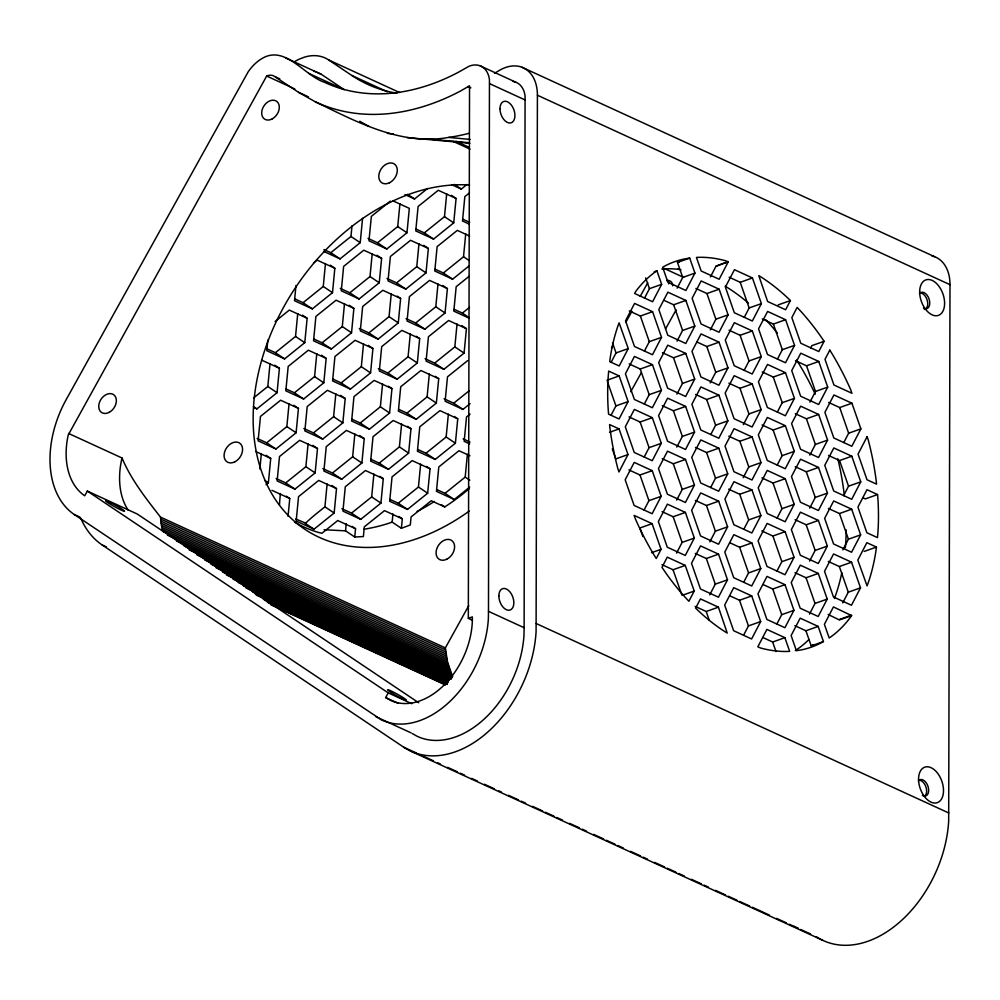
<?xml version="1.0" encoding="UTF-8"?>
<svg xmlns="http://www.w3.org/2000/svg" width="1000" height="1000" viewBox="0 0 1000 1000"><rect width="100%" height="100%" fill="white"/><g stroke="black" fill="none" stroke-linecap="round" stroke-linejoin="round"><path stroke-width="1.5" d="M472.488 620.25L468.325 618.337L469.538 85.8L460.262 91.163A277.15 189.812 -65.3 0 1 315.312 101.8L298.575 92.338L273.6 75.838A16.062 11 -65.3 0 0 267.663 75.662L266.675 76.037L68.2 435.062A69.95 47.912 -65.3 0 0 84.738 495.775L87.338 491.087L137.225 514L418.688 702.75M488.488 611.35L489.45 79.688A26.538 18.175 -65.3 0 0 468.925 66.3L458.05 72.438A255.6 175.05 -65.3 0 1 324.387 82.25C303.775 75.412 284.688 43.775 261.075 59.088A37.625 25.775 -65.3 0 0 248.113 71.925L66.162 399.663A91.475 62.65 -65.3 0 0 52.713 435.138L52.225 437.425A91.475 62.65 -65.3 0 0 50.237 466.35L50.412 468.462A91.475 62.65 -65.3 0 0 74.338 514.55L381.55 719.95A91.45 62.638 -65.3 0 0 488.375 618.538L488.488 611.35L524.125 627.712L524 634.9A91.45 62.638 -65.3 0 1 417.175 736.3L412.4 733.6M524.125 627.712L525.075 96.05A26.538 18.175 -65.3 0 0 513.112 81.475M80.7 518.05A107.613 73.7 -65.3 0 0 102.175 544.975L403.65 747.163A107.613 73.7 -65.3 0 0 486.962 732.763A107.613 73.7 -65.3 0 0 536.087 631.638L537.413 95.225A42.725 29.262 -65.3 0 0 525.825 69.212L522 67.263A42.725 29.262 -65.3 0 0 499.375 70.4L494.475 73.3M816.237 936.612A107.613 73.7 -65.3 0 0 899.55 922.212A107.613 73.7 -65.3 0 0 948.675 821.075L950 284.675A42.725 29.262 -65.3 0 0 931.838 255.875M469.375 488.55A196.4 142.238 -56.2 0 1 448.162 504.7L444.725 506.925L431.25 500.737L411.075 516.95L410.312 524.963L401.388 528.312L402.312 518.812L384.487 510.637L364.325 526.85L363.387 536.562L354.75 537.013L345.562 530.85L346.188 523.737M267.825 340.037L266.8 350.712L284.613 358.9L304.775 342.675L307.137 318.275L302.512 315.175M259.862 468.975L261.337 453.725M253.575 397.938L267.812 386.488L270.025 363.6M266.038 484.688L268.375 482.8L270.725 458.4L266.1 455.3M254.15 407.65L256.887 408.9L277.062 392.688L279.413 368.275L274.788 365.175M295.988 285.462L294.513 300.712L312.337 308.888L332.5 292.663L334.85 268.263L330.225 265.163M280.4 493.525L280.163 495.975A143.212 79.2 78 0 0 279.5 504.95M257.087 438.413L266.688 442.812L286.85 426.587L289.05 403.713M267.15 348.925L275.363 352.7L295.538 336.475L297.738 313.6M288.05 516.312L289.762 498.5L286.3 496.175M298.45 408.387L280.637 400.213L260.462 416.425L258.113 440.838L275.925 449.012L296.1 432.788L298.45 408.387L293.825 405.288M276.125 478.512L285.725 482.925L305.887 466.7L308.087 443.825M286.175 389.025L294.4 392.8L314.575 376.587L316.775 353.7M294.862 298.913L303.087 302.688L323.25 286.462L325.462 263.587M317.488 448.5L299.662 440.312L279.5 456.538L277.15 480.938L294.962 489.125L315.138 472.9L317.488 448.5L312.863 445.4M326.163 358.375L308.35 350.2L288.188 366.425L285.837 390.825L303.65 399L323.812 382.788L326.163 358.375L321.55 355.275M295.725 519L305.6 523.125A143.212 90.688 -25.4 0 1 317.238 513L324.925 506.812L327.125 483.925M303.85 428.512L313.438 432.912L333.612 416.688L335.812 393.812M313.9 339.025L322.125 342.8L342.287 326.575L344.5 303.7M323.95 249.537L330.812 252.688L350.975 236.462L352 225.787M336.512 488.6L318.7 480.425L298.538 496.65L296.188 521.05L314 529.225L334.162 513.013L336.512 488.6L331.9 485.5M345.2 398.488L327.388 390.312L307.225 406.525L304.862 430.938L322.688 439.113L342.85 422.887L345.2 398.488L340.575 395.387M353.888 308.375L336.075 300.188L315.9 316.413L313.55 340.812L331.362 349L351.538 332.775L353.888 308.375L349.263 305.275M323.612 251.337L340.05 258.888L360.225 242.662L362.575 218.263M322.875 468.612L332.475 473.025L352.638 456.8L354.85 433.925M332.938 379.125L341.163 382.912L361.325 366.688L363.525 343.812M340.25 288.387L349.837 292.787L370.012 276.562L372.212 253.688M354.75 537.013L355.55 528.713L352.088 526.388M364.237 438.6L346.425 430.412L326.25 446.637L323.9 471.037L341.725 479.225L361.887 463L364.237 438.6L359.613 435.5M372.925 348.475L355.112 340.3L334.938 356.525L332.587 380.925L350.4 389.113L370.575 372.887L372.925 348.475L368.3 345.375M381.613 258.363L363.787 250.188L343.625 266.413L341.275 290.812L359.087 298.988L379.25 282.762L381.613 258.363L376.987 255.263M341.912 508.725L351.512 513.125L371.675 496.912L373.888 474.025M351.975 419.237L360.2 423.013L380.363 406.788L382.562 383.913M359.288 328.5L368.875 332.9L389.05 316.675L391.25 293.8M367.975 238.375L377.562 242.787L397.725 226.562L399.938 203.688M383.275 478.7L365.462 470.525L345.288 486.75L342.938 511.15L360.75 519.325L380.925 503.113L383.275 478.7L379.812 476.375M391.962 388.587L374.137 380.412L353.975 396.637L351.625 421.037L369.438 429.212L389.6 412.987L391.962 388.587L388.488 386.262M400.637 298.475L382.825 290.287L362.663 306.512L360.312 330.913L378.125 339.1L398.288 322.875L400.637 298.475L397.175 296.15M390.325 201.137L371.337 216.4L368.988 240.8L386.812 248.988L406.975 232.763L409.325 208.363L392.875 200.812M401.388 528.312L392.15 522.112L392.938 513.975M371.012 459.35L379.225 463.125L399.4 446.9L401.6 424.025M378.325 368.6L387.912 373.013L408.075 356.788L410.288 333.913M387 278.488L396.6 282.887L416.763 266.675L418.975 243.787M410.988 428.7L393.175 420.513L373.013 436.737L370.662 461.138L388.475 469.325L408.638 453.1L410.988 428.7L407.525 426.375M419.675 338.587L401.863 330.4L381.7 346.625L379.338 371.025L397.163 379.212L417.325 362.987L419.675 338.587L416.213 336.262M428.363 248.463L410.55 240.287L390.375 256.512L388.025 280.912L405.838 289.088L426.012 272.875L428.363 248.463L423.738 245.362M390.037 499.45L398.263 503.225L418.438 487.013L420.637 464.125M398.725 409.338L406.95 413.113L427.113 396.887L429.325 374.012M406.037 318.6L415.637 323L435.8 306.775L438 283.9M416.1 229.112L424.312 232.887L444.487 216.663L446.688 193.787M430.025 468.8L412.212 460.625L392.05 476.85L389.688 501.25L407.512 509.425L427.675 493.212L430.025 468.8L426.562 466.475M438.713 378.688L420.9 370.513L400.725 386.737L398.375 411.138L416.188 419.312L436.362 403.088L438.713 378.688L435.25 376.362M447.4 288.575L429.575 280.387L409.412 296.613L407.062 321.025L424.875 329.2L445.05 312.975L447.4 288.575L442.775 285.475M456.087 198.463L438.263 190.275L418.1 206.5L415.75 230.9L433.562 239.088L453.725 222.862L456.087 198.463L451.463 195.362M417.762 449.45L425.988 453.225L446.15 437L448.363 414.125M425.075 358.7L434.663 363.113L454.837 346.887L457.038 324.012M435.125 269.212L443.35 272.987L463.525 256.775L465.725 233.888M457.75 418.8L439.938 410.613L419.762 426.838L417.413 451.238L435.225 459.425L455.4 443.2L457.75 418.8L454.275 416.475M466.438 328.688L448.612 320.5L428.45 336.725L426.1 361.125L443.913 369.312L464.075 353.088L466.438 328.688L461.812 325.588M436.8 489.55L445.025 493.338L465.188 477.113L467.388 454.225M876.438 547.087L876.162 549.375A204.475 123.975 70.4 0 1 868.075 583.212L867.062 585.875L857.812 560.087L866.85 542.688L876.438 547.087L864.225 551.438M68.562 433.45L122.013 457.987L121.65 459.6A69.95 47.912 -65.3 0 0 128.2 510.175M611.163 362.287L616.025 352.925L628.25 348.575L619.113 322.837L618.075 325.562A204.475 123.975 70.4 0 0 609.987 359.4L609.712 361.625L619.2 365.975L628.25 348.575M644.562 298.05L649.438 288.688L661.65 284.35L656.938 270.825L654.212 271.788M661.65 284.35L652.6 301.737L634.612 293.475L635.8 291.35A204.475 123.975 70.4 0 1 655.325 271.887L656.938 270.825M611.038 415.275L615.913 405.913L628.125 401.575L619.175 375.913L608.663 371.087L608.112 377.962A204.475 123.975 70.4 0 0 608.075 407.325L608.562 414.137L619.075 418.963L628.125 401.575M644.438 351.05L649.312 341.675L661.525 337.337L652.575 311.688L634.587 303.425L625.538 320.812L634.487 346.475L652.487 354.738L661.525 337.337M677.15 288.15L682.712 277.438L694.938 273.1L689.7 258.1L685.013 258.837A204.475 123.975 70.4 0 0 666.587 265.1L662.663 267.25L667.887 282.238L685.888 290.5L694.938 273.1M644.325 404.038L649.188 394.675L661.413 390.337L652.463 364.675L634.462 356.413L625.425 373.812L634.375 399.462L652.362 407.725L661.413 390.337M677.025 341.138L682.6 330.438L694.812 326.1L685.863 300.438L667.875 292.175L658.825 309.575L667.775 335.225L685.763 343.488L694.812 326.1M710.438 276.9L716 266.2L728.213 261.863L725.65 260.788A204.475 123.975 70.4 0 0 698.112 257.337L696.45 257.45L701.175 271L719.175 279.25L728.213 261.863M628 454.562L618.962 471.962L617.888 468.775A204.475 123.975 70.4 0 1 609.9 427.587L609.562 424.55L619.05 428.913L628 454.562L615.788 458.913L612.312 448.925M644.2 457.038L649.075 447.663L661.287 443.325L652.337 417.675L634.35 409.412L625.3 426.8L634.25 452.463L652.237 460.725L661.287 443.325M676.912 394.137L682.475 383.425L694.688 379.087L685.75 353.438L667.75 345.175L658.7 362.562L667.65 388.225L685.65 396.488L694.688 379.087M710.312 329.9L715.875 319.2L728.1 314.85L719.15 289.2L701.15 280.938L692.113 298.325L701.062 323.988L719.05 332.25L728.1 314.85M644.075 510.025L648.95 500.662L661.162 496.325L652.225 470.662L634.225 462.4L625.175 479.8L634.125 505.45L652.125 513.713L661.162 496.325M676.787 447.125L682.35 436.425L694.575 432.088L685.625 406.425L667.625 398.162L658.587 415.562L667.537 441.213L685.525 449.475L694.575 432.088M710.188 382.887L715.763 372.188L727.975 367.85L719.025 342.188L701.038 333.925L691.988 351.325L700.938 376.987L718.925 385.238L727.975 367.85M744.287 317.325L749.163 307.95L761.375 303.612L752.438 277.962L734.438 269.7L725.387 287.087L734.338 312.75L752.337 321.012L761.375 303.612M676.675 500.125L682.237 489.412L694.45 485.075L685.5 459.425L667.513 451.163L658.462 468.55L667.412 494.212L685.413 502.475L694.45 485.075M710.763 434.55L715.638 425.188L727.862 420.838L718.913 395.188L700.913 386.925L691.875 404.312L700.812 429.975L718.812 438.237L727.862 420.838M744.175 370.312L749.038 360.95L761.263 356.613L752.312 330.95L734.312 322.688L725.275 340.087L734.225 365.737L752.212 374L761.263 356.613M661.05 549.312L656.263 558.525L654.95 556.45A204.475 123.975 70.4 0 1 635.5 519.163L634.113 515.4L652.1 523.663L661.05 549.312L651.55 552.688M790.413 300.562L785.625 309.762L767.625 301.5L758.787 275.625L760.987 276.962A204.475 123.975 70.4 0 1 788.5 298.675L790.413 300.562L778.188 304.9M676.55 553.112L682.113 542.413L694.338 538.075L685.387 512.413L667.387 504.15L658.35 521.55L667.288 547.2L685.288 555.462L694.338 538.075M710.65 487.537L715.525 478.175L727.738 473.837L718.787 448.175L700.8 439.913L691.75 457.312L700.7 482.975L718.688 491.225L727.738 473.837M743.363 424.65L748.925 413.938L761.137 409.6L752.188 383.95L734.2 375.688L725.15 393.075L734.1 418.738L752.1 427L761.137 409.6M777.463 359.075L782.325 349.7L794.55 345.363L785.6 319.713L767.6 311.45L758.562 328.837L767.5 354.5L785.5 362.762L794.55 345.363M709.837 541.875L715.4 531.175L727.613 526.825L718.662 501.175L700.675 492.912L691.625 510.3L700.575 535.962L718.575 544.225L727.613 526.825M743.238 477.638L748.8 466.938L761.025 462.6L752.075 436.938L734.075 428.675L725.037 446.075L733.975 471.725L751.975 479.988L761.025 462.6M777.337 412.062L782.212 402.7L794.425 398.363L785.475 372.7L767.487 364.438L758.438 381.838L767.387 407.488L785.375 415.75L794.425 398.363M810.55 348.2L811.875 345.637L824.1 341.3L819.975 335.262A204.475 123.975 70.4 0 0 801.587 312.162L797.15 307.4L791.838 317.6L800.788 343.263L818.787 351.525L824.1 341.3M694.212 591.062L688.9 601.275L684.55 596.613A204.475 123.975 70.4 0 1 666.175 573.513L661.963 567.35L667.275 557.15L685.263 565.413L694.212 591.062L682 595.4M709.712 594.862L715.275 584.163L727.5 579.825L718.55 554.163L700.55 545.9L691.513 563.3L700.462 588.962L718.45 597.212L727.5 579.825M743.812 529.3L748.688 519.925L760.9 515.588L751.95 489.938L733.962 481.675L724.912 499.062L733.863 524.725L751.85 532.987L760.9 515.588M777.212 465.062L782.087 455.688L794.3 451.35L785.362 425.7L767.362 417.438L758.312 434.825L767.262 460.487L785.263 468.75L794.3 451.35M809.925 402.163L815.487 391.463L827.712 387.113L818.763 361.463L800.763 353.2L791.725 370.6L800.675 396.25L818.662 404.513L827.712 387.113M743.688 582.288L748.562 572.925L760.775 568.587L751.838 542.925L733.838 534.663L724.788 552.062L733.737 577.712L751.737 585.975L760.775 568.587M777.1 518.05L781.963 508.688L794.188 504.35L785.238 478.688L767.237 470.425L758.2 487.825L767.15 513.475L785.138 521.737L794.188 504.35M809.8 455.15L815.375 444.45L827.588 440.112L818.637 414.45L800.65 406.188L791.6 423.587L800.55 449.25L818.538 457.512L827.588 440.112M743.575 635.288L748.438 625.913L760.662 621.575L751.712 595.925L733.713 587.663L724.675 605.05L733.625 630.712L751.612 638.975L760.662 621.575M776.975 571.05L781.85 561.675L794.062 557.337L785.113 531.688L767.125 523.425L758.075 540.812L767.025 566.475L785.025 574.738L794.062 557.337M809.688 508.15L815.25 497.45L827.463 493.1L818.525 467.45L800.525 459.188L791.475 476.587L800.425 502.238L818.425 510.5L827.463 493.1M843.787 442.575L848.65 433.212L860.875 428.875L851.925 403.212L833.925 394.95L824.887 412.35L833.838 438L851.825 446.262L860.875 428.875M776.862 624.038L781.725 614.675L793.95 610.337L785 584.675L767 576.413L757.962 593.812L766.9 619.462L784.9 627.725L793.95 610.337M809.562 561.138L815.138 550.438L827.35 546.1L818.4 520.438L800.413 512.175L791.363 529.575L800.312 555.237L818.3 563.5L827.35 546.1M843.662 495.575L848.538 486.2L860.75 481.863L851.8 456.213L833.812 447.95L824.762 465.337L833.713 491L851.712 499.263L860.75 481.863M809.45 614.138L815.013 603.438L827.225 599.087L818.275 573.438L800.288 565.175L791.237 582.575L800.188 608.225L818.188 616.487L827.225 599.087M842.85 549.9L848.413 539.2L860.638 534.862L851.688 509.2L833.688 500.938L824.65 518.337L833.587 543.987L851.587 552.25L860.638 534.862M842.725 602.9L848.3 592.188L860.512 587.85L851.562 562.2L833.575 553.938L824.525 571.325L833.475 596.987L851.462 605.25L860.512 587.85M468.325 618.337L472.362 616.9L472.262 622.888A69.9 47.875 -65.3 0 1 390.613 700.387L385.65 697.588L388.25 692.9L87.338 491.087M211.038 564.15L451.95 674.775L447.537 662.038L445.35 647.9L468.762 605.662M611.512 348.15L613.013 345.425M625.862 322.262L631.9 311.363M640.2 296.375L647.763 282.75M630.763 391.688L641.35 372.6M665.537 328.95L676.125 309.862M851.6 615.625L850.337 617.425A204.475 123.975 70.4 0 1 830.812 636.888L829.175 637.975L824.4 624.325L833.45 606.925L851.6 615.625L839.375 619.963L828.15 614.45M313.475 262.95L317.038 260.087L334.85 268.263M404.938 194.575L414.525 198.975L427.575 188.475M275.075 321.538L289.312 310.087L307.137 318.275M451.688 184.675L461.287 189.075L467 184.475M469.45 192.9L464.85 196.6L462.5 221L469.35 224.15M469.637 236.05L457.3 230.387L437.137 246.612L434.787 271.012L452.6 279.188L469.2 265.837M469.212 276.225L456.175 286.712L453.812 311.125L468.888 318.038M454.162 309.325L462.388 313.1L469.5 307.375M467.65 360.613L447.488 376.838L445.138 401.238L462.95 409.412L470.062 403.688M444.113 398.812L453.7 403.212L469.125 390.812M470.075 414.075L466.525 416.938L464.162 441.337L469.65 443.862M469.925 455.763L458.963 450.725L438.8 466.95L436.45 491.35L454.263 499.538L469.688 487.125M434.325 501.475L430.838 503.713A196.4 142.238 -56.2 0 1 417.113 511.45M794.875 625.688L805.938 630.775L811.213 645.888L813.088 644.875M823.438 641.55L819.562 643.675A204.475 123.975 70.4 0 1 801.137 649.938L796.4 650.688L791.125 635.562L800.163 618.162L818.162 626.425L823.438 641.55L811.213 645.888M682.712 277.438L677.487 262.438L689.7 258.1M728.112 261.562L716 266.2M629.288 310.938L640.362 316.025L652.575 311.688M663.962 300.325L673.65 304.775L685.863 300.438M695.863 288.45L706.938 293.538L719.15 289.2M729.137 277.213L740.212 282.3L752.438 277.962M606.962 380.262L619.175 375.913M629.175 363.925L640.238 369.012L652.463 364.675M662.45 352.688L673.525 357.775L685.75 353.438M697.125 342.088L706.812 346.538L719.025 342.188M729.025 330.2L740.1 335.288L752.312 330.95M762.312 318.962L773.375 324.05L785.6 319.713M609.55 432.287L619.05 428.913M629.05 416.925L640.125 422.013L652.337 417.675M662.337 405.688L673.413 410.763L685.625 406.425M695.612 394.438L706.688 399.525L718.913 395.188M728.9 383.2L739.975 388.288L752.188 383.95M762.188 371.962L773.263 377.038L785.475 372.7M795.475 360.712L806.538 365.8L818.763 361.463M628.925 469.913L640 475L652.225 470.662M662.212 458.675L673.288 463.762L685.5 459.425M695.5 447.438L706.575 452.525L718.787 448.175M728.787 436.188L739.85 441.275L752.075 436.938M762.062 424.95L773.138 430.037L785.362 425.7M795.35 413.713L806.425 418.8L818.637 414.45M828.637 402.475L839.712 407.55L851.925 403.212M652.1 523.663L639.888 528L642.862 536.55M662.1 511.675L673.162 516.75L685.387 512.413M695.375 500.425L706.45 505.513L718.662 501.175M728.662 489.188L739.737 494.275L751.95 489.938M761.95 477.95L773.025 483.025L785.238 478.688M795.225 466.7L806.3 471.788L818.525 467.45M828.512 455.462L839.587 460.55L851.8 456.213M877.575 494.562L866.975 489.7L857.925 507.088L866.875 532.75L877.487 537.625L878.037 530.812A204.475 123.975 70.4 0 0 878.075 501.45L877.575 494.562L865.362 498.9L862.712 497.688M661.975 564.663L673.05 569.75L685.263 565.413M695.263 553.425L706.338 558.513L718.55 554.163M729.925 542.812L739.613 547.263L751.838 542.925M761.825 530.938L772.9 536.025L785.113 531.688M795.113 519.7L806.188 524.788L818.4 520.438M828.4 508.462L839.463 513.538L851.688 509.2M695.138 606.413L706.213 611.5L718.425 607.163L727.237 633.075L725.15 631.812A204.475 123.975 70.4 0 1 697.638 610.1L695.638 608.112L700.438 598.9L718.425 607.163M729.812 595.812L739.5 600.262L751.712 595.925M763.088 584.562L772.775 589.012L785 584.675M794.987 572.688L806.062 577.775L818.275 573.438M828.275 561.45L839.35 566.538L851.562 562.2M762.975 637.562L772.663 642.013L784.875 637.675L789.638 651.325L788.037 651.438A204.475 123.975 70.4 0 1 760.5 647.987L757.837 646.8L766.888 629.412L784.875 637.675M805.938 630.775L818.162 626.425M839.225 619.525L851.45 615.188M392.15 522.112L389.15 523.175A196.4 142.238 -56.2 0 1 363.975 529.225M677.487 262.438L679.275 262.162M315.312 101.8C356.75 121.8 400.95 146.012 448.738 137.4A277.15 189.812 -65.3 0 0 468.862 133.35M345.562 530.85L324.113 529.725M427.575 138.95L468.95 142.7M407.038 137.613L469.938 143.262L466.912 142.613M387.362 133.4L393.5 133.963M448.738 137.4L470.15 139.438M313.962 71.375L314.725 71.463M315.8 71.8L321.238 74.262L344.288 89.712L308.663 73.35M522 67.263L934.587 256.7M480.075 65.8L515.712 82.163M537.413 95.225L950 284.675M489.688 83.7L525.312 100.062M468.038 86.55L470.85 87.85M294.113 61.938A53.812 36.85 -65.3 0 1 299.325 59.112L304.6 57.1A53.812 36.85 -65.3 0 1 328.738 59.988L399.625 92.537M328.738 59.988L351.85 75.487L387.3 91.762M285.613 57.9L321.238 74.262M456.037 141.325L468.8 147.188M453.062 141.337L470.062 149.15M275.613 76.938L279.825 78.875M266.675 76.037L294.812 88.963M298.575 92.338L308.425 96.862M678.188 268.688L680.987 269.975M664.038 268.387L683.612 277.375M462.85 219.213L469.7 222.35M463.15 438.925L470 442.062M261.6 360.1L279.413 368.275M255.65 451.475L270.725 458.4M271.95 490.325L289.762 498.5M355.55 528.713L337.738 520.538L321.863 533.3L317.938 532.275A196.4 142.238 -56.2 0 1 294.562 522.137M536.213 623.538L948.8 812.987M122.013 457.987C131.188 479.812 146.05 498.6 160.5 517.1L445.35 647.9M160.5 517.1L160.675 519.087L445.513 649.875M160.675 519.087L160.888 521.175L445.737 651.963M160.888 521.175L161.163 523.25L446.012 654.038M161.163 523.25L161.475 525.288L446.325 656.075M161.475 525.288L161.838 527.3L446.688 658.088M161.838 527.3L162.237 529.288L447.088 660.075M447.537 662.038L162.688 531.237L162.237 529.288M167.438 535.125L448.038 663.962M176.488 540.913L448.575 665.85M184.163 546.025L449.162 667.712M189.037 549.8L449.8 669.538M196.8 554.837L450.475 671.325M204.613 559.837L451.188 673.062M216.088 567.775L452.75 676.45M222.6 572.013L452.188 677.425M226.325 574.9L451.65 678.363M232.925 579.038L451.163 679.25M238.137 582.487L449.3 679.45M243.4 585.887L448.888 680.25M245.863 587.95L448.512 681M252.613 591.912L448.175 681.712M255.15 593.875L447.875 682.362M256.3 595.125L447.612 682.975M263.163 598.938L447.388 683.538M264.387 600.1L447.2 684.038M267.062 601.862L447.038 684.5M268.35 602.913L445.5 684.25M271.1 604.562L445.412 684.6M74.338 514.55L79.825 517.062M271.038 604.862L445.35 684.9M102.175 544.975L106.425 546.938M388.25 692.9L411.812 703.713M385.65 697.588L398.312 703.4M375.575 716.562L411.2 732.925M403.65 747.163L416.413 753.025M423.5 756.275L433.425 760.837M437.675 762.788L440.513 764.087M447.6 767.35L457.525 771.9M460.363 773.2L464.613 775.163M471.7 778.413L477.375 781.012M484.462 784.275L494.387 788.825M498.638 790.775L501.475 792.087M508.562 795.337L518.488 799.9M521.325 801.2L525.575 803.15M532.675 806.4L542.6 810.962M545.425 812.262L553.938 816.175M556.775 817.475L562.45 820.075M569.538 823.337L579.462 827.887M582.3 829.188L586.55 831.15M593.638 834.4L603.562 838.95M606.4 840.263L614.9 844.163M617.737 845.462L623.413 848.075M630.5 851.325L640.425 855.888M643.263 857.188L647.513 859.137M654.6 862.387L664.525 866.95M667.362 868.25L675.875 872.163M678.713 873.462L684.375 876.062M691.462 879.325L701.388 883.875M704.225 885.175L708.475 887.138M715.575 890.387L725.5 894.95M728.325 896.25L736.838 900.15M739.675 901.45L749.6 906.012M752.438 907.312L769.45 915.125M776.538 918.375L786.462 922.938M789.3 924.237L797.8 928.15M800.638 929.45L810.562 934M410.375 750.975L822.962 940.413M359.75 121.25L368.762 126.35M454.35 184.425L461.287 189.075M444.487 216.663L453.725 222.862M407.587 194.325L414.525 198.975M463.525 256.775L469.3 260.65M424.312 232.887L433.562 239.088M397.725 226.562L406.975 232.763M443.35 272.987L452.6 279.188M416.763 266.675L426.012 272.875M377.562 242.787L386.812 248.988M350.975 236.462L360.225 242.662M462.388 313.1L469.325 317.75M435.8 306.775L445.05 312.975M396.6 282.887L405.838 289.088M370.012 276.562L379.25 282.762M330.812 252.688L340.05 258.888M454.837 346.887L464.075 353.088M415.637 323L424.875 329.2M389.05 316.675L398.288 322.875M349.837 292.787L359.087 298.988M323.25 286.462L332.5 292.663M434.663 363.113L443.913 369.312M408.075 356.788L417.325 362.987M368.875 332.9L378.125 339.1M342.287 326.575L351.538 332.775M453.7 403.212L462.95 409.412M303.087 302.688L312.337 308.888M427.113 396.887L436.362 403.088M387.912 373.013L397.163 379.212M361.325 366.688L370.575 372.887M322.125 342.8L331.362 349M446.15 437L455.4 443.2M295.538 336.475L304.775 342.675M406.95 413.113L416.188 419.312M380.363 406.788L389.6 412.987M341.163 382.912L350.4 389.113M465.188 477.113L469.812 480.213M314.575 376.587L323.812 382.788M425.988 453.225L435.225 459.425M275.363 352.7L284.613 358.9M399.4 446.9L408.638 453.1M360.2 423.013L369.438 429.212M333.612 416.688L342.85 422.887M445.025 493.338L454.263 499.538M294.4 392.8L303.65 399M418.438 487.013L427.675 493.212M267.812 386.488L277.062 392.688M379.225 463.125L388.475 469.325M441.262 504.6L444.725 506.925M352.638 456.8L361.887 463M313.438 432.912L322.688 439.113M286.85 426.587L296.1 432.788M398.263 503.225L407.512 509.425M253.425 406.575L256.887 408.9M371.675 496.912L380.925 503.113M398.837 516.487L402.312 518.812M332.475 473.025L341.725 479.225M305.887 466.7L315.138 472.9M266.688 442.812L275.925 449.012M351.512 513.125L360.75 519.325M324.925 506.812L334.162 513.013M285.725 482.925L294.962 489.125M264.913 480.475L268.375 482.8M305.312 523.4L314 529.225M839.712 407.55L848.65 433.212M806.538 365.8L815.487 391.463M839.587 460.55L848.538 486.2M773.375 324.05L782.325 349.7M806.425 418.8L815.375 444.45M839.463 513.538L848.413 539.2M740.212 282.3L749.163 307.95M773.263 377.038L782.212 402.7M806.3 471.788L815.25 497.45M839.35 566.538L848.3 592.188M740.1 335.288L749.038 360.95M773.138 430.037L782.087 455.688M806.188 524.788L815.138 550.438M706.938 293.538L715.875 319.2M739.975 388.288L748.925 413.938M773.025 483.025L781.963 508.688M806.062 577.775L815.013 603.438M706.812 346.538L715.763 372.188M739.85 441.275L748.8 466.938M772.9 536.025L781.85 561.675M673.65 304.775L682.6 330.438M706.688 399.525L715.638 425.188M739.737 494.275L748.688 519.925M772.775 589.012L781.725 614.675M645.662 277.863L649.438 288.688M673.525 357.775L682.475 383.425M706.575 452.525L715.525 478.175M739.613 547.263L748.562 572.925M772.663 642.013L775.987 651.562M640.362 316.025L649.312 341.675M673.413 410.763L682.35 436.425M706.45 505.513L715.4 531.175M739.5 600.262L748.438 625.913M640.238 369.012L649.188 394.675M673.288 463.762L682.237 489.412M706.338 558.513L715.275 584.163M612.55 342.938L616.025 352.925M640.125 422.013L649.075 447.663M673.162 516.75L682.113 542.413M706.213 611.5L709.2 620.05M607.45 381.688L615.913 405.913M640 475L648.95 500.662M673.05 569.75L681.5 593.975M397 93.25A239.438 163.975 -65.3 0 1 351.85 75.487M668.125 280.4A8.075 5.85 -56.2 0 1 668.65 283.863M798.012 928.162A16.137 1.3 29 0 1 796.85 927.613M795.588 927A16.137 1.3 29 0 1 794.262 926.338M666.787 280.625A8.075 5.85 -56.2 0 1 672.7 285.8M661.862 269.012A204.475 123.975 70.4 0 1 679.45 269.45M725.212 286.225A204.475 123.975 70.4 0 1 748.375 303.05M765.65 319.6A204.475 123.975 70.4 0 1 777.412 333.125M796.612 360.025A204.475 123.975 70.4 0 1 815.238 394.162M837.85 458.812A204.475 123.975 70.4 0 1 844.35 495.562M846.2 529.875A204.475 123.975 70.4 0 1 845.387 547.663M841.838 572.65A204.475 123.975 70.4 0 1 834.412 598.525M808.863 639.575A204.475 123.975 70.4 0 1 795.275 650.6M918.363 781.025A8.612 5.225 70.4 0 1 927.913 786.1A8.612 5.225 70.4 0 1 923.55 795.875M922.95 795.65A8.612 5.225 70.4 0 1 922.35 795.325M918.65 780.225A8.612 5.225 70.4 0 1 925.9 786.812A8.612 5.225 70.4 0 1 924.287 796.4M919.475 293.75A8.612 5.225 70.4 0 1 929.287 299.688A8.612 5.225 70.4 0 1 923.462 308.05M919.75 292.95A8.612 5.225 70.4 0 1 927.275 300.4A8.612 5.225 70.4 0 1 924.362 309.475M469.275 511.062A196.4 142.238 -56.2 0 1 253.137 418.625A196.4 142.238 -56.2 0 1 469.525 185.037M829.8 350.125L825 359.35L833.95 385.012L851.95 393.275L850.65 389.613A204.475 123.975 70.4 0 0 831.2 352.325L829.8 350.125M867.1 436.7L858.05 454.1L867 479.75L876.575 484.15L876.25 481.188A204.475 123.975 70.4 0 0 868.263 440L867.1 436.7M108.537 501.662L107.875 501.362A10.762 0.862 29 0 0 113.212 505.9A10.762 0.862 29 0 0 124.162 510.675A10.762 0.862 29 0 0 108.537 501.662M498.862 595.913A11.3 6.85 70.4 0 0 510.075 610.025A11.3 6.85 70.4 0 0 510.112 592.112A11.3 6.85 70.4 0 0 498.862 595.913M499.975 108.7A11.3 6.85 70.4 0 0 511.175 122.8A11.3 6.85 70.4 0 0 511.213 104.9A11.3 6.85 70.4 0 0 499.975 108.7M391.3 692.638A10.762 0.862 29 0 0 406.337 700.25A10.762 0.862 29 0 0 393.325 692.062A10.762 0.862 29 0 0 391.3 692.638M109.362 412.25A10.762 7.8 -56.2 0 0 114.113 395.037A10.762 7.8 -56.2 0 0 99.162 403.325A10.762 7.8 -56.2 0 0 109.362 412.25M272.312 118.837A10.762 7.8 -56.2 0 0 277.062 101.638A10.762 7.8 -56.2 0 0 262.113 109.925A10.762 7.8 -56.2 0 0 272.312 118.837M918.562 779.175A18.837 11.425 70.4 0 0 937.237 802.688A18.837 11.425 70.4 0 0 937.3 772.85A18.837 11.425 70.4 0 0 918.562 779.175M919.663 291.913A18.837 11.425 70.4 0 0 938.337 315.413A18.837 11.425 70.4 0 0 938.4 285.575A18.837 11.425 70.4 0 0 919.663 291.913M389.475 182.763A11.3 8.188 -56.2 0 0 395.25 164.737A11.3 8.188 -56.2 0 0 379.4 172.6A11.3 8.188 -56.2 0 0 389.475 182.763M446.763 559.225A11.3 8.188 -56.2 0 0 452.55 541.2A11.3 8.188 -56.2 0 0 436.688 549.062A11.3 8.188 -56.2 0 0 446.763 559.225M234.762 461.875A11.3 8.188 -56.2 0 0 240.538 443.862A11.3 8.188 -56.2 0 0 224.688 451.712A11.3 8.188 -56.2 0 0 234.762 461.875"/></g></svg>
